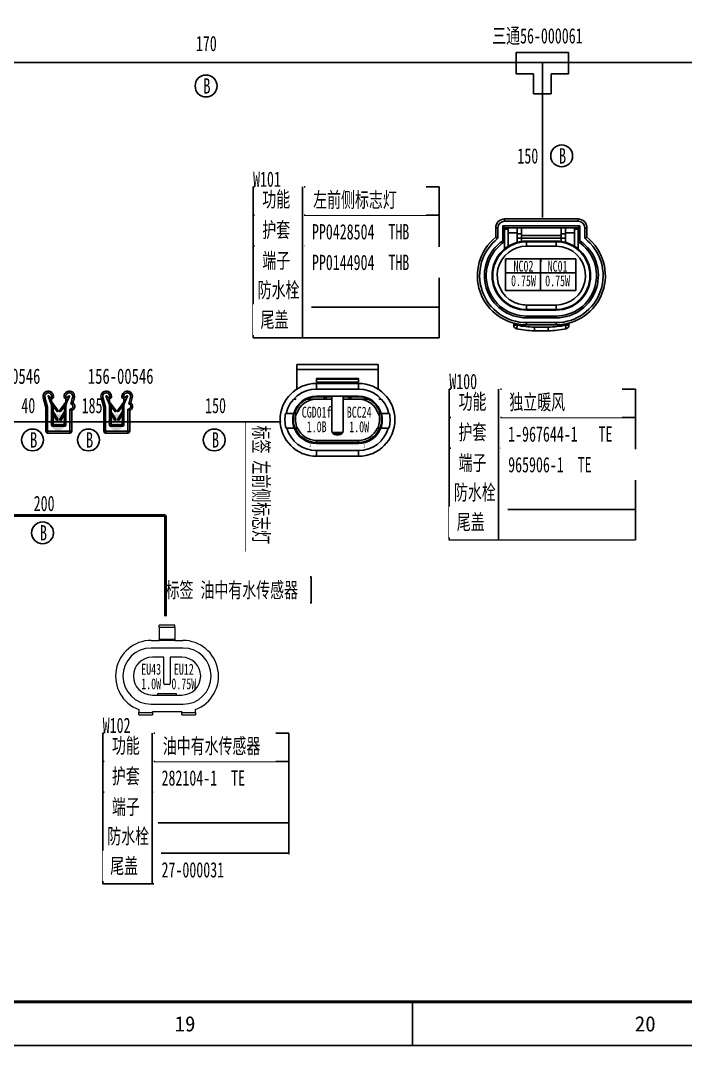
# Model space of a CAD drawing. Header units: millimetres. Extents: x 3853 to 7217, y 3585 to 4426.
# Drawn here: x 5760.7 to 5912.6, y 3584.9 to 3819.2 of the extents above; entities that cross this region are included whole.
import ezdxf

# ---------------------------------------------------------------- set-up
doc = ezdxf.new("R2010")
doc.units = ezdxf.units.MM
doc.layers.get('0').update_dxf_attribs({"lineweight": 25})
for name, color, linetype, lineweight in [('1轮廓实线层', 7, 'Continuous', 50), ('_0', 7, 'Continuous', 25), ('图框层', 7, 'Continuous', 25)]:
    doc.layers.add(name, color=color, linetype=linetype, lineweight=lineweight)
doc.layers.add('孔位', color=2, linetype='Continuous', plot=False)
doc.styles.get("Standard").update_dxf_attribs({"font": ''})
doc.styles.add('仿宋体', font='', dxfattribs={"width": 0.7, "height": 3.5})
doc.styles.add('仿宋体GB2312', font='', dxfattribs={"width": 0.67})
doc.styles.add('标准', font='', dxfattribs={"width": 0.667})
doc.styles.get('Standard').set_extended_font_data('SimSun')
doc.styles.get('仿宋体').set_extended_font_data('SimSun')
doc.styles.get('仿宋体GB2312').set_extended_font_data('SimSun')
doc.styles.get('标准').set_extended_font_data('SimSun')

# ---------------------------------------------------------------- blocks, each defined once
blk = doc.blocks.new('ZwmFrameMain_A0X4^_^分区图框^_^landscape')
at = {"color": 3}
blk.add_line((1972.38, 0), (1972.38, -10), dxfattribs=at)
at = {"lineweight": 50}
blk.add_line((3329, 0), (0, 0), dxfattribs=at)
at = {"layer": '图框层', "color": 1}
blk.add_line((3339, -10), (-25, -10), dxfattribs=at)
at = {"color": 3, "char_height": 3.5, "attachment_point": 1}
for s, insert in [('19', (1918.03, -3.29)), ('20', (2023.15, -3.29))]:
    blk.add_mtext_dynamic_manual_height_columns(s, width=5.7094, gutter_width=1, heights=[0], dxfattribs=dict(at, insert=insert))

msp = doc.modelspace()

# ---------------------------------------------------------------- hatches: boundary and pattern name
h = msp.add_hatch(color=0)
h.dxf.hatch_style = 1
edge = h.paths.add_edge_path()
edge.add_arc((5769.31, 3727.39), 1.84, 360, 720)
h = msp.add_hatch(color=0)
h.dxf.hatch_style = 1
edge = h.paths.add_edge_path()
edge.add_arc((5782.54, 3727.39), 1.84, 360, 720)

# ---------------------------------------------------------------- linework, layer by layer
at = {"color": 0, "linetype": 'Continuous'}
for p, q in [((5869.29, 3769.66), (5869.29, 3772.07)), ((5869.8, 3771.81), (5869.29, 3771.81)), ((5869.8, 3771.81), (5869.8, 3769.42)), ((5870.89, 3772.23), (5888.53, 3772.23)), ((5870.89, 3768.86), (5870.89, 3772.23)), ((5870.89, 3772.23), (5871.31, 3771.81)), ((5888.11, 3773.83), (5871.31, 3773.83)), ((5871.31, 3773.32), (5871.31, 3773.83)), ((5888.11, 3773.32), (5871.31, 3773.32)), ((5871.31, 3771.81), (5888.11, 3771.81)), ((5871.31, 3766.97), (5871.31, 3771.81)), ((5872.15, 3767.57), (5872.15, 3771.81)), ((5874.16, 3768.47), (5874.16, 3771.81)), ((5875.17, 3768.69), (5875.17, 3771.81)), ((5884.24, 3771.81), (5884.24, 3768.69)), ((5885.25, 3768.47), (5885.25, 3771.81)), ((5887.27, 3767.57), (5887.27, 3771.81)), ((5888.11, 3773.32), (5888.11, 3773.83)), ((5888.53, 3772.23), (5888.11, 3771.81)), ((5888.11, 3771.81), (5888.11, 3766.97)), ((5888.53, 3772.23), (5888.53, 3768.86)), ((5889.62, 3769.42), (5889.62, 3771.81)), ((5889.62, 3771.81), (5890.12, 3771.81)), ((5890.12, 3769.66), (5890.12, 3772.07)), ((5872.15, 3771.48), (5871.31, 3771.48)), ((5872.15, 3770.64), (5874.16, 3770.64)), ((5874.16, 3770.47), (5875.17, 3770.47)), ((5885.25, 3769.46), (5874.16, 3769.46)), ((5884.24, 3770.04), (5875.17, 3770.04)), ((5884.24, 3770.47), (5885.25, 3770.47)), ((5887.27, 3770.64), (5885.25, 3770.64)), ((5888.11, 3771.48), (5887.27, 3771.48)), ((5883.07, 3768.79), (5876.35, 3768.79)), ((5876.35, 3767.61), (5876.35, 3768.79)), ((5883.07, 3768.64), (5876.35, 3768.64)), ((5876.35, 3767.61), (5883.07, 3767.61)), ((5883.07, 3767.61), (5883.07, 3768.79)), ((5883.07, 3754.17), (5876.35, 3754.17)), ((5876.35, 3754.17), (5876.35, 3753)), ((5876.35, 3753.14), (5883.07, 3753.14)), ((5876.35, 3753), (5883.07, 3753)), ((5883.07, 3754.17), (5883.07, 3753)), ((5883.07, 3751.65), (5876.35, 3751.65)), ((5876.35, 3751.23), (5876.35, 3751.65)), ((5883.07, 3751.23), (5876.35, 3751.23)), ((5883.07, 3751.23), (5883.07, 3751.65)), ((5873.41, 3749.56), (5873.41, 3750.03)), ((5873.41, 3749.56), (5874.25, 3749.56)), ((5874.06, 3748.74), (5874.25, 3749.56)), ((5874.25, 3749.56), (5874.25, 3749.83)), ((5876.35, 3750.14), (5883.07, 3750.14)), ((5876.35, 3750.14), (5876.35, 3749.64)), ((5876.35, 3749.64), (5883.07, 3749.64)), ((5881.3, 3749.13), (5878.11, 3749.13)), ((5878.11, 3748.29), (5878.11, 3749.13)), ((5881.3, 3748.29), (5878.11, 3748.29)), ((5881.3, 3748.29), (5881.3, 3749.13)), ((5883.07, 3750.14), (5883.07, 3749.64)), ((5885.17, 3749.83), (5885.17, 3749.56)), ((5885.35, 3748.74), (5885.17, 3749.56)), ((5886.01, 3749.56), (5885.17, 3749.56)), ((5886.01, 3750.03), (5886.01, 3749.56))]:
    msp.add_line(p, q, dxfattribs=at)
for p, q in [((5871.55, 3764.71), (5879.55, 3764.71)), ((5871.55, 3764.71), (5879.55, 3764.71)), ((5871.55, 3764.71), (5871.55, 3757.51)), ((5871.55, 3757.51), (5871.55, 3764.71)), ((5871.55, 3764.71), (5879.55, 3764.71)), ((5879.55, 3764.71), (5879.55, 3757.51)), ((5879.55, 3757.51), (5879.55, 3764.71)), ((5879.55, 3764.71), (5887.55, 3764.71)), ((5879.55, 3764.71), (5887.55, 3764.71)), ((5879.55, 3764.71), (5879.55, 3757.51)), ((5879.55, 3757.51), (5879.55, 3764.71)), ((5879.55, 3764.71), (5887.55, 3764.71)), ((5887.55, 3764.71), (5887.55, 3757.51)), ((5887.55, 3757.51), (5887.55, 3764.71)), ((5871.55, 3761.51), (5879.55, 3761.51)), ((5879.55, 3761.51), (5887.55, 3761.51)), ((5871.55, 3757.51), (5879.55, 3757.51)), ((5871.55, 3757.51), (5879.55, 3757.51)), ((5879.55, 3757.51), (5887.55, 3757.51)), ((5879.55, 3757.51), (5887.55, 3757.51))]:
    msp.add_line(p, q)
at = {"color": 0}
for p, q in [((5765.93, 3733), (5766.32, 3733.11)), ((5766.53, 3730.77), (5765.93, 3733)), ((5766.32, 3733.11), (5766.93, 3730.82)), ((5767.78, 3731.56), (5767.03, 3733.32)), ((5767.15, 3733.42), (5767.69, 3732.97)), ((5767.26, 3732.79), (5767.27, 3732.79)), ((5767.27, 3732.79), (5769.41, 3729.94)), ((5767.85, 3732.87), (5767.85, 3732.02)), ((5767.97, 3732.87), (5767.85, 3732.87)), ((5767.89, 3733.31), (5767.89, 3732.88)), ((5767.89, 3733.31), (5768.29, 3733.31)), ((5768.05, 3732.87), (5767.97, 3732.87)), ((5768.29, 3733.11), (5768.29, 3733.31)), ((5771.72, 3732.79), (5769.57, 3729.94)), ((5771.09, 3733.31), (5770.69, 3733.31)), ((5770.69, 3733.31), (5770.69, 3733.11)), ((5770.93, 3732.87), (5771.01, 3732.87)), ((5771.01, 3732.87), (5771.13, 3732.87)), ((5771.09, 3733.31), (5771.09, 3732.88)), ((5771.13, 3732.87), (5771.13, 3732.02)), ((5771.2, 3731.56), (5771.95, 3733.32)), ((5771.83, 3733.42), (5771.29, 3732.97)), ((5771.73, 3732.79), (5771.72, 3732.79)), ((5772.26, 3731.61), (5772.66, 3733.11)), ((5773.05, 3733), (5772.66, 3733.11)), ((5772.72, 3731.78), (5773.05, 3733)), ((5779.16, 3733), (5779.55, 3733.11)), ((5779.76, 3730.77), (5779.16, 3733)), ((5779.55, 3733.11), (5780.16, 3730.82)), ((5781.01, 3731.56), (5780.26, 3733.32)), ((5780.38, 3733.42), (5780.92, 3732.97)), ((5780.49, 3732.79), (5780.5, 3732.79)), ((5780.5, 3732.79), (5782.64, 3729.94)), ((5781.08, 3732.87), (5781.08, 3732.02)), ((5781.2, 3732.87), (5781.08, 3732.87)), ((5781.12, 3733.31), (5781.12, 3732.88)), ((5781.12, 3733.31), (5781.52, 3733.31)), ((5781.28, 3732.87), (5781.2, 3732.87)), ((5781.52, 3733.11), (5781.52, 3733.31)), ((5784.94, 3732.79), (5782.8, 3729.94)), ((5784.32, 3733.31), (5783.92, 3733.31)), ((5783.92, 3733.31), (5783.92, 3733.11)), ((5784.16, 3732.87), (5784.24, 3732.87)), ((5784.24, 3732.87), (5784.36, 3732.87)), ((5784.32, 3733.31), (5784.32, 3732.88)), ((5784.36, 3732.87), (5784.36, 3732.02)), ((5784.43, 3731.56), (5785.18, 3733.32)), ((5785.06, 3733.42), (5784.52, 3732.97)), ((5784.95, 3732.79), (5784.94, 3732.79)), ((5785.49, 3731.61), (5785.89, 3733.11)), ((5786.28, 3733), (5785.89, 3733.11)), ((5785.95, 3731.78), (5786.28, 3733)), ((5766.53, 3730.77), (5766.93, 3730.82)), ((5766.53, 3730.77), (5766.53, 3725.31)), ((5766.93, 3725.31), (5766.93, 3730.82)), ((5767.76, 3731.61), (5769.16, 3729.74)), ((5767.84, 3731.47), (5767.86, 3731.47)), ((5767.85, 3731.43), (5767.85, 3731.2)), ((5767.85, 3731.2), (5767.85, 3726.75)), ((5767.87, 3731.3), (5767.87, 3730.46)), ((5767.87, 3730.25), (5767.87, 3730.46)), ((5767.87, 3730.46), (5768.19, 3730.46)), ((5767.87, 3730.25), (5767.87, 3728.23)), ((5767.87, 3730.25), (5768.19, 3730.25)), ((5768.19, 3730.46), (5768.19, 3731.03)), ((5768.19, 3730.25), (5768.19, 3730.46)), ((5768.19, 3730.25), (5768.19, 3728.23)), ((5769.34, 3727.95), (5768.33, 3729.57)), ((5769.41, 3729.94), (5769.16, 3729.74)), ((5769.57, 3729.94), (5769.83, 3729.74)), ((5769.65, 3727.95), (5770.66, 3729.57)), ((5771.22, 3731.61), (5769.83, 3729.74)), ((5770.79, 3730.46), (5770.79, 3731.03)), ((5770.79, 3730.46), (5771.11, 3730.46)), ((5770.79, 3730.25), (5770.79, 3730.46)), ((5770.79, 3730.25), (5770.79, 3728.23)), ((5770.79, 3730.25), (5771.11, 3730.25)), ((5771.11, 3731.3), (5771.11, 3730.46)), ((5771.11, 3730.25), (5771.11, 3730.46)), ((5771.11, 3730.25), (5771.11, 3728.23)), ((5771.13, 3731.47), (5771.15, 3731.47)), ((5771.13, 3731.43), (5771.13, 3731.2)), ((5771.13, 3726.75), (5771.13, 3731.2)), ((5772.05, 3730.37), (5772.34, 3730.46)), ((5772.05, 3730.37), (5772.05, 3725.31)), ((5772.05, 3730.37), (5772.45, 3730.08)), ((5772.26, 3731.61), (5772.72, 3731.78)), ((5772.26, 3731.61), (5772.49, 3731.45)), ((5772.34, 3730.46), (5772.45, 3730.08)), ((5772.45, 3730.08), (5772.45, 3725.31)), ((5772.49, 3731.45), (5772.72, 3731.78)), ((5779.76, 3730.77), (5780.16, 3730.82)), ((5779.76, 3730.77), (5779.76, 3725.31)), ((5780.16, 3725.31), (5780.16, 3730.82)), ((5780.99, 3731.61), (5782.38, 3729.74)), ((5781.07, 3731.47), (5781.09, 3731.47)), ((5781.08, 3731.43), (5781.08, 3731.2)), ((5781.08, 3731.2), (5781.08, 3726.75)), ((5781.1, 3731.3), (5781.1, 3730.46)), ((5781.1, 3730.25), (5781.1, 3730.46)), ((5781.1, 3730.46), (5781.42, 3730.46)), ((5781.1, 3730.25), (5781.1, 3728.23)), ((5781.1, 3730.25), (5781.42, 3730.25)), ((5781.42, 3730.46), (5781.42, 3731.03)), ((5781.42, 3730.25), (5781.42, 3730.46)), ((5781.42, 3730.25), (5781.42, 3728.23)), ((5782.56, 3727.95), (5781.55, 3729.57)), ((5782.64, 3729.94), (5782.38, 3729.74)), ((5782.8, 3729.94), (5783.06, 3729.74)), ((5782.88, 3727.95), (5783.89, 3729.57)), ((5784.45, 3731.61), (5783.06, 3729.74)), ((5784.02, 3730.46), (5784.02, 3731.03)), ((5784.02, 3730.46), (5784.34, 3730.46)), ((5784.02, 3730.25), (5784.02, 3730.46)), ((5784.02, 3730.25), (5784.02, 3728.23)), ((5784.02, 3730.25), (5784.34, 3730.25)), ((5784.34, 3731.3), (5784.34, 3730.46)), ((5784.34, 3730.25), (5784.34, 3730.46)), ((5784.34, 3730.25), (5784.34, 3728.23)), ((5784.35, 3731.47), (5784.38, 3731.47)), ((5784.36, 3731.43), (5784.36, 3731.2)), ((5784.36, 3726.75), (5784.36, 3731.2)), ((5785.28, 3730.37), (5785.56, 3730.46)), ((5785.28, 3730.37), (5785.28, 3725.31)), ((5785.28, 3730.37), (5785.68, 3730.08)), ((5785.49, 3731.61), (5785.95, 3731.78)), ((5785.49, 3731.61), (5785.72, 3731.45)), ((5785.56, 3730.46), (5785.68, 3730.08)), ((5785.68, 3730.08), (5785.68, 3725.31)), ((5785.72, 3731.45), (5785.95, 3731.78)), ((5767.87, 3728.03), (5767.87, 3728.23)), ((5767.87, 3728.23), (5768.19, 3728.23)), ((5768.19, 3728.03), (5767.87, 3728.03)), ((5767.87, 3727.23), (5767.87, 3728.03)), ((5769.06, 3727.78), (5768.19, 3729.18)), ((5768.19, 3728.03), (5768.19, 3728.23)), ((5768.19, 3728.03), (5768.19, 3727.23)), ((5769.34, 3727.95), (5769.06, 3727.78)), ((5769.65, 3727.95), (5769.92, 3727.78)), ((5769.92, 3727.78), (5770.79, 3729.18)), ((5770.79, 3728.03), (5770.79, 3728.23)), ((5770.79, 3728.23), (5771.11, 3728.23)), ((5771.11, 3728.03), (5770.79, 3728.03)), ((5770.79, 3728.03), (5770.79, 3727.23)), ((5771.11, 3728.03), (5771.11, 3728.23)), ((5771.11, 3727.23), (5771.11, 3728.03)), ((5781.1, 3728.03), (5781.1, 3728.23)), ((5781.1, 3728.23), (5781.42, 3728.23)), ((5781.42, 3728.03), (5781.1, 3728.03)), ((5781.1, 3727.23), (5781.1, 3728.03)), ((5782.29, 3727.78), (5781.42, 3729.18)), ((5781.42, 3728.03), (5781.42, 3728.23)), ((5781.42, 3728.03), (5781.42, 3727.23)), ((5782.56, 3727.95), (5782.29, 3727.78)), ((5782.88, 3727.95), (5783.15, 3727.78)), ((5783.15, 3727.78), (5784.02, 3729.18)), ((5784.02, 3728.03), (5784.02, 3728.23)), ((5784.02, 3728.23), (5784.34, 3728.23)), ((5784.34, 3728.03), (5784.02, 3728.03)), ((5784.02, 3728.03), (5784.02, 3727.23)), ((5784.34, 3728.03), (5784.34, 3728.23)), ((5784.34, 3727.23), (5784.34, 3728.03)), ((5766.93, 3725.31), (5766.53, 3725.31)), ((5766.93, 3724.91), (5766.93, 3725.31)), ((5766.93, 3725.31), (5772.05, 3725.31)), ((5766.93, 3724.91), (5772.05, 3724.91)), ((5770.85, 3726.47), (5768.13, 3726.47)), ((5770.31, 3726.75), (5768.67, 3726.75)), ((5772.05, 3724.91), (5772.05, 3725.31)), ((5772.05, 3725.31), (5772.45, 3725.31)), ((5780.16, 3725.31), (5779.76, 3725.31)), ((5780.16, 3724.91), (5780.16, 3725.31)), ((5780.16, 3725.31), (5785.28, 3725.31)), ((5780.16, 3724.91), (5785.28, 3724.91)), ((5784.08, 3726.47), (5781.36, 3726.47)), ((5783.54, 3726.75), (5781.9, 3726.75)), ((5785.28, 3724.91), (5785.28, 3725.31)), ((5785.28, 3725.31), (5785.68, 3725.31))]:
    msp.add_line(p, q, dxfattribs=at)
at = {"color": 0, "linetype": 'Continuous'}
for centre, radius, start, end in [((5871.31, 3771.81), 2.02, 90, 180), ((5871.31, 3771.81), 1.51, 90, 180), ((5888.11, 3771.81), 2.02, 0, 90), ((5888.11, 3771.81), 1.51, 0, 90), ((5876.35, 3760.89), 11.26, 128.8193, 270), ((5876.35, 3760.89), 10.75, 127.5444, 270), ((5847.42, 3723.98), 50.65, 63.7782, 64.4119), ((5883.07, 3760.89), 11.26, 270, 51.1807), ((5883.07, 3760.89), 10.75, 270, 52.4556), ((5912, 3723.98), 50.65, 115.5881, 116.2218), ((5876.35, 3760.89), 9.66, 124.4175, 270), ((5876.35, 3760.89), 9.24, 123.0557, 270), ((5876.35, 3760.89), 7.9, 90, 270), ((5876.35, 3760.89), 7.75, 90, 270), ((5876.35, 3760.89), 6.72, 90, 243.6998), ((5852.3, 3733.59), 39.87, 61.5304, 62.2148), ((5883.07, 3760.89), 9.66, 270, 55.5825), ((5883.07, 3760.89), 7.9, 270, 90), ((5883.07, 3760.89), 7.75, 270, 90), ((5883.07, 3760.89), 9.24, 270, 56.9443), ((5883.07, 3760.89), 6.72, 65.638, 90), ((5883.07, 3760.89), 6.72, 270, 65.6111), ((5907.11, 3733.59), 39.87, 117.7852, 118.4696), ((5876.35, 3760.89), 6.72, 243.7365, 270), ((5874.25, 3749.56), 0.84, 180, 257.3469), ((5878.11, 3766.77), 18.48, 257.3469, 270), ((5878.11, 3766.77), 17.64, 257.3469, 270), ((5881.3, 3766.77), 17.64, 270, 282.6531), ((5881.3, 3766.77), 18.48, 270, 282.6531), ((5885.17, 3749.56), 0.84, 282.6531, 0)]:
    msp.add_arc(centre, radius, start, end, dxfattribs=at)
at = {"color": 0}
for centre, radius, start, end in [((5767.09, 3733.31), 1.2, 0, 195), ((5771.89, 3733.31), 1.2, 345, 180), ((5780.32, 3733.31), 1.2, 0, 195), ((5785.12, 3733.31), 1.2, 345, 180), ((5767.09, 3733.31), 0.8, 0, 195), ((5767.1, 3733.35), 0.08, 50.558, 203), ((5767.97, 3733.31), 0.44, 230.558, 270), ((5768.05, 3733.11), 0.24, 270, 0), ((5770.93, 3733.11), 0.24, 180, 270), ((5771.01, 3733.31), 0.44, 270, 309.442), ((5771.89, 3733.31), 0.8, 345, 180), ((5771.88, 3733.35), 0.08, 337, 129.442), ((5780.32, 3733.31), 0.8, 0, 195), ((5780.33, 3733.35), 0.08, 50.558, 203), ((5781.2, 3733.31), 0.44, 230.558, 270), ((5781.28, 3733.11), 0.24, 270, 0), ((5784.16, 3733.11), 0.24, 180, 270), ((5784.24, 3733.31), 0.44, 270, 309.442), ((5785.12, 3733.31), 0.8, 345, 180), ((5785.11, 3733.35), 0.08, 337, 129.442), ((5767.39, 3731.3), 0.48, 0, 36.8699), ((5766.93, 3731.2), 0.92, 0, 23), ((5769.07, 3730.03), 0.88, 180, 211.9779), ((5769.91, 3730.03), 0.88, 328.0221, 360), ((5771.59, 3731.3), 0.48, 143.1304, 180), ((5772.05, 3731.2), 0.92, 157, 180), ((5772.17, 3730.99), 0.56, 286.9578, 54.9529), ((5772.17, 3730.99), 0.96, 286.9577, 54.9529), ((5780.62, 3731.3), 0.48, 0, 36.8699), ((5780.16, 3731.2), 0.92, 0, 23), ((5782.3, 3730.03), 0.88, 180, 211.9779), ((5783.14, 3730.03), 0.88, 328.0221, 360), ((5784.82, 3731.3), 0.48, 143.1304, 180), ((5785.28, 3731.2), 0.92, 157, 180), ((5785.4, 3730.99), 0.56, 286.9578, 54.9529), ((5785.4, 3730.99), 0.96, 286.9577, 54.9529), ((5768.67, 3727.23), 0.8, 180, 251.8051), ((5768.67, 3727.23), 0.48, 180, 270), ((5770.31, 3727.23), 0.48, 270, 0), ((5770.31, 3727.23), 0.8, 288.1949, 0), ((5781.9, 3727.23), 0.8, 180, 251.8051), ((5781.9, 3727.23), 0.48, 180, 270), ((5783.54, 3727.23), 0.48, 270, 0), ((5783.54, 3727.23), 0.8, 288.1949, 0), ((5766.93, 3725.31), 0.4, 180, 270), ((5768.13, 3726.75), 0.28, 180, 270), ((5770.85, 3726.75), 0.28, 270, 0), ((5772.05, 3725.31), 0.4, 270, 0), ((5780.16, 3725.31), 0.4, 180, 270), ((5781.36, 3726.75), 0.28, 180, 270), ((5784.08, 3726.75), 0.28, 270, 0), ((5785.28, 3725.31), 0.4, 270, 0)]:
    msp.add_arc(centre, radius, start, end, dxfattribs=at)
at = {"color": 0, "linetype": 'Continuous'}
for points, start_tangent, end_tangent in [([(5869.34, 3772.23), (5869.34, 3772.22), (5869.32, 3772.19), (5869.31, 3772.16), (5869.3, 3772.13), (5869.3, 3772.11), (5869.29, 3772.08), (5869.29, 3772.07)], (-0.465817, -0.884881), (0, -1)), ([(5890.12, 3772.07), (5890.12, 3772.08), (5890.12, 3772.11), (5890.12, 3772.13), (5890.11, 3772.16), (5890.1, 3772.19), (5890.08, 3772.22), (5890.08, 3772.23)], (0, 1), (-0.465817, 0.884881))]:
    msp.add_spline(points, degree=3, dxfattribs=dict(at, start_tangent=start_tangent, end_tangent=end_tangent))
at = {"layer": '1轮廓实线层'}
msp.add_line((5734.02, 3706.03), (5793.88, 3706.03), dxfattribs=at)
at = {"layer": '_0', "color": 0, "linetype": 'ByBlock', "lineweight": -3}
for p, q in [((6170.97, 3809.56), (5520.84, 3809.56)), ((5877.95, 3807.02), (5877.95, 3802.44)), ((5881.93, 3807.02), (5881.93, 3802.44)), ((5881.93, 3802.44), (5877.95, 3802.44)), ((5856.38, 3781.18), (5813.86, 3781.18)), ((5813.85, 3767.68), (5856.38, 3767.68)), ((5813.86, 3760.68), (5856.38, 3760.68)), ((5813.86, 3760.68), (5856.38, 3760.68)), ((5813.86, 3753.68), (5856.38, 3753.69)), ((5823.87, 3734.82), (5823.87, 3740.61)), ((5823.87, 3740.61), (5842.43, 3740.61)), ((5823.87, 3739.45), (5842.43, 3739.45)), ((5842.43, 3740.61), (5842.43, 3734.82)), ((5828.35, 3736.57), (5828.35, 3737.34)), ((5837.95, 3737.34), (5828.35, 3737.34)), ((5837.95, 3737.21), (5828.35, 3737.21)), ((5837.95, 3736.57), (5828.35, 3736.57)), ((5837.95, 3736.57), (5837.95, 3737.34)), ((5828.35, 3734.97), (5828.35, 3736.25)), ((5837.95, 3736.25), (5828.35, 3736.25)), ((5837.95, 3734.97), (5828.35, 3734.97)), ((5837.95, 3734.97), (5837.95, 3736.25)), ((5901.2, 3734.95), (5858.68, 3734.95)), ((5826.16, 3732.67), (5831.87, 3732.67)), ((5826.59, 3732.89), (5826.59, 3732.67)), ((5828.35, 3733.34), (5828.35, 3733.19)), ((5837.95, 3733.34), (5828.35, 3733.34)), ((5830.11, 3733.19), (5828.35, 3733.19)), ((5830.11, 3732.67), (5830.11, 3733.19)), ((5830.59, 3733.13), (5830.11, 3733.13)), ((5830.59, 3732.67), (5830.59, 3733.15)), ((5831.87, 3733.15), (5830.59, 3733.15)), ((5831.55, 3733.15), (5831.55, 3733.34)), ((5831.87, 3725.47), (5831.87, 3733.34)), ((5834.43, 3725.47), (5834.43, 3733.34)), ((5835.71, 3733.15), (5834.43, 3733.15)), ((5834.43, 3732.67), (5840.13, 3732.67)), ((5834.75, 3733.15), (5834.75, 3733.34)), ((5835.71, 3733.15), (5835.71, 3732.67)), ((5836.19, 3733.13), (5835.71, 3733.13)), ((5837.95, 3733.19), (5836.19, 3733.19)), ((5836.19, 3732.67), (5836.19, 3733.19)), ((5837.95, 3733.34), (5837.95, 3733.19)), ((5839.71, 3732.67), (5839.71, 3732.89)), ((5823.52, 3729.87), (5823.29, 3729.87)), ((5843, 3729.87), (5842.78, 3729.87)), ((5823.85, 3729.39), (5821.29, 3729.39)), ((5842.44, 3729.39), (5845, 3729.39)), ((5821.41, 3726.03), (5824.03, 3726.03)), ((5823.55, 3725.95), (5823.31, 3725.95)), ((5823.68, 3725.63), (5823.69, 3725.63)), ((5834.33, 3725.05), (5831.96, 3725.05)), ((5842.26, 3726.03), (5844.89, 3726.03)), ((5842.61, 3725.63), (5842.6, 3725.63)), ((5842.74, 3725.95), (5842.98, 3725.95)), ((5828.35, 3723.23), (5837.95, 3723.23)), ((5828.35, 3723.23), (5828.35, 3722.75)), ((5828.35, 3722.75), (5837.95, 3722.75)), ((5828.35, 3722.73), (5837.95, 3722.73)), ((5828.35, 3722.52), (5828.35, 3722.73)), ((5828.35, 3722.52), (5837.95, 3722.52)), ((5832.22, 3724.73), (5834.08, 3724.73)), ((5833.47, 3724.51), (5832.83, 3724.51)), ((5837.95, 3723.23), (5837.95, 3722.75)), ((5837.95, 3722.52), (5837.95, 3722.73)), ((5828.35, 3720.89), (5837.95, 3720.89)), ((5828.35, 3720.89), (5828.35, 3719.61)), ((5837.95, 3720.89), (5837.95, 3719.61)), ((5858.67, 3721.45), (5901.2, 3721.45)), ((5828.35, 3719.61), (5837.95, 3719.61)), ((5858.68, 3714.45), (5901.2, 3714.45)), ((5858.68, 3714.45), (5901.2, 3714.45)), ((5858.68, 3707.45), (5901.2, 3707.46)), ((5858.68, 3700.46), (5901.2, 3700.47)), ((5822.04, 3656.35), (5779.52, 3656.35)), ((5779.51, 3642.85), (5822.04, 3642.85)), ((5779.52, 3635.85), (5822.04, 3635.85)), ((5779.52, 3635.85), (5822.04, 3635.85)), ((5779.52, 3628.85), (5822.04, 3628.86))]:
    msp.add_line(p, q, dxfattribs=at)
at = {"layer": '_0', "lineweight": -3}
msp.add_line((5879.94, 3774.14), (5879.94, 3809.56), dxfattribs=at)
at = {"layer": '_0', "color": 0}
for p, q in [((5813.86, 3774.68), (5856.38, 3774.67)), ((5858.68, 3728.45), (5901.2, 3728.44)), ((5779.52, 3649.85), (5822.04, 3649.84))]:
    msp.add_line(p, q, dxfattribs=at)
at = {"layer": '_0', "color": 0, "lineweight": 5}
for p, q in [((5792.42, 3680.57), (5792.42, 3680.98)), ((5796.02, 3680.98), (5792.42, 3680.98)), ((5792.42, 3680.57), (5792.42, 3677.75)), ((5792.42, 3680.57), (5796.02, 3680.57)), ((5796.02, 3680.57), (5796.02, 3680.98)), ((5796.02, 3680.57), (5796.02, 3677.75)), ((5797.88, 3675.77), (5790.56, 3675.77)), ((5790.62, 3677.51), (5792.42, 3677.51)), ((5792.42, 3677.51), (5792.42, 3677.75)), ((5796.02, 3677.75), (5792.42, 3677.75)), ((5796.02, 3677.51), (5792.42, 3677.51)), ((5796.02, 3677.75), (5796.02, 3677.51)), ((5796.02, 3677.51), (5797.82, 3677.51)), ((5793.5, 3673.67), (5790.86, 3673.67)), ((5793.5, 3667.67), (5793.5, 3673.67)), ((5794.94, 3673.67), (5794.94, 3667.67)), ((5797.58, 3673.67), (5794.94, 3673.67)), ((5794.7, 3667.43), (5793.74, 3667.43)), ((5790.86, 3665.03), (5797.58, 3665.03)), ((5792.12, 3665.03), (5792.12, 3665.39)), ((5792.12, 3665.39), (5796.32, 3665.39)), ((5796.32, 3665.39), (5796.32, 3665.03)), ((5787.74, 3661.71), (5787.74, 3661.07)), ((5790.56, 3662.93), (5797.88, 3662.93)), ((5800.7, 3661.07), (5800.7, 3661.71)), ((5787.74, 3660.53), (5787.74, 3661.07)), ((5787.74, 3661.07), (5790.86, 3661.07)), ((5787.74, 3660.53), (5790.86, 3660.53)), ((5790.86, 3661.07), (5790.86, 3661.19)), ((5797.58, 3661.19), (5790.86, 3661.19)), ((5790.86, 3661.07), (5790.86, 3660.53)), ((5797.58, 3661.19), (5797.58, 3661.07)), ((5797.58, 3661.07), (5800.7, 3661.07)), ((5797.58, 3660.53), (5797.58, 3661.07)), ((5797.58, 3660.53), (5800.7, 3660.53)), ((5800.7, 3661.07), (5800.7, 3660.53))]:
    msp.add_line(p, q, dxfattribs=at)
at = {"layer": '_0', "color": 0, "linetype": 'ByBlock', "lineweight": -3}
msp.add_lwpolyline([(5877.95, 3807.02), (5873.94, 3807.02), (5873.94, 3811.85), (5885.94, 3811.85), (5885.94, 3807.02), (5881.93, 3807.02)], dxfattribs=at)
at = {"layer": '_0', "color": 0, "lineweight": -3}
for points in [[(5818.16, 3727.45), (5818.16, 3697.86), (5812.24, 3697.86), (5812.24, 3727.45)], [(5793.88, 3692.02), (5827.14, 3692.02), (5827.14, 3686.09), (5793.88, 3686.09)]]:
    msp.add_lwpolyline(points, close=True, dxfattribs=at)
at = {"layer": '_0', "linetype": 'ByBlock', "lineweight": -3}
msp.add_circle((5803.13, 3804.23), 2.5, dxfattribs=at)
at = {"layer": '_0', "color": 0, "linetype": 'ByBlock', "lineweight": -3}
for centre in [(5884.36, 3788.25), (5765.79, 3702.1)]:
    msp.add_circle(centre, 2.5, dxfattribs=at)
at = {"layer": '_0', "color": 0}
for centre in [(5763.49, 3723.33), (5776.26, 3723.33), (5805, 3723.33)]:
    msp.add_circle(centre, 2.5, dxfattribs=at)
at = {"layer": '_0', "color": 0, "linetype": 'ByBlock', "lineweight": -3}
for centre, radius, start, end in [((5828.35, 3727.93), 8.32, 90, 270), ((5828.35, 3727.93), 7.04, 90, 168.064), ((5837.95, 3727.93), 8.32, 270, 90), ((5837.95, 3727.93), 7.04, 11.936, 90), ((5828.35, 3727.93), 5.41, 90, 164.389), ((5828.35, 3727.95), 5.2, 114.8116, 163.9234), ((5828.35, 3727.95), 4.72, 90, 162.2367), ((5828.35, 3727.93), 5.2, 109.7832, 114.3881), ((5828.35, 3727.93), 5.26, 90, 109.5462), ((5837.95, 3727.93), 5.41, 15.611, 90), ((5837.95, 3727.93), 5.26, 70.4538, 90), ((5837.95, 3727.95), 4.72, 17.7633, 90), ((5837.95, 3727.93), 5.2, 65.6119, 70.2168), ((5837.95, 3727.95), 5.2, 16.0766, 65.1884), ((5828.35, 3727.95), 7.2, 168.463, 195.466), ((5828.35, 3727.95), 5.44, 164.6505, 200.6673), ((5828.35, 3727.95), 5.27, 164.1531, 201.3516), ((5828.35, 3727.95), 4.8, 162.5485, 203.5697), ((5837.95, 3727.95), 4.8, 336.4303, 17.4515), ((5837.95, 3727.95), 5.27, 338.6484, 15.8469), ((5837.95, 3727.95), 5.44, 339.3327, 15.3495), ((5837.95, 3727.95), 7.2, 344.534, 11.537), ((5828.35, 3727.93), 7.04, 195.6913, 270), ((5828.35, 3727.93), 5.41, 200.604, 270), ((5828.35, 3727.95), 5.2, 201.6682, 270), ((5828.35, 3727.93), 5.2, 206.3004, 270), ((5828.35, 3727.95), 4.72, 204.0027, 270), ((5832.83, 3725.47), 0.96, 180, 270), ((5833.47, 3725.47), 0.96, 270, 0), ((5837.95, 3727.93), 7.04, 270, 344.3087), ((5837.95, 3727.93), 5.41, 270, 339.396), ((5837.95, 3727.95), 5.2, 270, 338.3318), ((5837.95, 3727.95), 4.72, 270, 335.9973), ((5837.95, 3727.93), 5.2, 270, 333.6996)]:
    msp.add_arc(centre, radius, start, end, dxfattribs=at)
at = {"layer": '_0', "color": 0, "lineweight": 5}
for centre, radius, start, end in [((5790.62, 3669.35), 8.16, 90, 249.3327), ((5790.56, 3669.35), 6.42, 90, 270), ((5797.82, 3669.35), 8.16, 290.6673, 90), ((5797.88, 3669.35), 6.42, 270, 90), ((5790.86, 3669.35), 4.32, 90, 270), ((5797.58, 3669.35), 4.32, 270, 90), ((5793.74, 3667.67), 0.24, 180, 270), ((5794.7, 3667.67), 0.24, 270, 360)]:
    msp.add_arc(centre, radius, start, end, dxfattribs=at)
at = {"layer": '_0', "color": 0, "linetype": 'ByBlock', "lineweight": -3}
for centre, start_param, end_param in [((5828.35, 3736.29), 0.988408, 1.03597), ((5837.95, 3736.29), 2.105623, 2.153184)]:
    msp.add_ellipse(centre, major_axis=(-9.15, 0), ratio=0.473014, start_param=start_param, end_param=end_param, dxfattribs=at)

# ---------------------------------------------------------------- texts
at = {"layer": '_0', "linetype": 'ByBlock', "lineweight": -3, "insert": (5800.81, 3815.7), "char_height": 3.5, "width": 7.6645, "attachment_point": 1, "style": '标准'}
msp.add_mtext('170', dxfattribs=at)
at = {"layer": '_0', "linetype": 'ByBlock', "lineweight": -3, "insert": (5802.48, 3805.99), "char_height": 3.5, "attachment_point": 1, "style": '标准'}
msp.add_mtext('{\\W0.7;B}', dxfattribs=at)
at = {"layer": '_0', "color": 0, "linetype": 'ByBlock', "lineweight": -3, "attachment_point": 1, "style": '标准'}
for s, insert, char_height, width in [('150', (5874.24, 3790), 3.5, 15.1586), ('40', (5760.94, 3732.95), 3.5, 7.0104), ('185', (5774.71, 3732.95), 3.5, 7.0104), ('150', (5802.92, 3732.95), 3.5, 7.0104), ('1', (5826.68, 3722.52), 0.8, 0.022), ('2', (5839.06, 3722.39), 0.8, 0.022), ('200', (5763.76, 3710.57), 3.5, 6.1481)]:
    msp.add_mtext(s, dxfattribs=dict(at, insert=insert, char_height=char_height, width=width))
at = {"layer": '_0', "color": 0, "linetype": 'ByBlock', "lineweight": -3, "char_height": 3.5, "attachment_point": 1, "style": '标准'}
for insert in [(5883.71, 3790.01), (5765.14, 3703.86)]:
    msp.add_mtext('{\\W0.7;B}', dxfattribs=dict(at, insert=insert))
at = {"layer": '_0', "color": 0, "attachment_point": 1}
for s, insert, char_height, width, style in [('\\pxsm0.8,qc,t0.3872;{\\fFangSong_GB2312|b0|i0|c134|p2;NC02\\P0.75W}', (5872.62, 3764.31), 2.5, 6.0174, '标准'), ('\\pxsm0.8,qc,t0.3872;{\\fFangSong_GB2312|b0|i0|c134|p2;NC01\\P0.75W}', (5880.41, 3764.29), 2.5, 6.0174, '标准'), ('\\pxsm0.8,qc,t0.3872;{\\fFangSong_GB2312|b0|i0|c134|p2;CGD01f\\P1.0B}', (5825.38, 3730.93), 2.5, 6.0174, '标准'), ('\\pxsm0.8,qc,t0.3872;{\\fFangSong_GB2312|b0|i0|c134|p2;BCC24\\P1.0W}', (5835.09, 3730.93), 2.5, 6.0174, '标准'), ('{\\W0.7;B}', (5762.92, 3725.09), 3.5, 147.8467, '仿宋体GB2312'), ('{\\W0.7;B}', (5775.69, 3725.09), 3.5, 147.8467, '仿宋体GB2312'), ('{\\W0.7;B}', (5804.44, 3725.09), 3.5, 147.8467, '仿宋体GB2312'), ('\\pxsm0.8,qc,t0.3872;{\\fFangSong_GB2312|b0|i0|c134|p2;EU43\\P1.0W}', (5787.58, 3672.18), 2.5, 6.0174, '标准'), ('\\pxsm0.8,qc,t0.3872;{\\fFangSong_GB2312|b0|i0|c134|p2;EU12\\P0.75W}', (5795.04, 3672.18), 2.5, 6.0174, '标准')]:
    msp.add_mtext(s, dxfattribs=dict(at, insert=insert, char_height=char_height, width=width, style=style))
at = {"layer": '图框层', "color": 0, "char_height": 3.5, "width": 10.611, "attachment_point": 1, "style": '仿宋体'}
for insert in [(5750.28, 3739.66), (5776.13, 3739.66)]:
    msp.add_mtext('{\\fSimSun|b0|i0|c134|p2;156-00546}', dxfattribs=dict(at, insert=insert))
at = {"layer": '孔位', "width": 0.6}
for s, p in [('2', (5871.55, 3763.91)), ('1', (5879.69, 3763.98))]:
    msp.add_text(s, height=0.6, dxfattribs=at).set_placement(p)

# ---------------------------------------------------------------- next in the draw order: texts
at = {"layer": '_0', "color": 0, "char_height": 3.5, "attachment_point": 1, "style": '标准', "bg_fill": 2}
for s, insert, width in [('{\\fFangSong_GB2312|b0|i0|c134|p2;左前侧标志灯}', (5827.58, 3779.98), 24.0033), ('{\\fFangSong_GB2312|b0|i0|c134|p2;独立暖风}', (5872.4, 3733.75), 24.0033), ('{\\fFangSong_GB2312|b0|i0|c134|p2;标签 油中有水传感器}', (5793.88, 3690.78), 31.2295), ('{\\fFangSong_GB2312|b0|i0|c134|p2;油中有水传感器}', (5793.24, 3655.15), 24.0033)]:
    msp.add_mtext(s, dxfattribs=dict(at, insert=insert, width=width))
at = {"layer": '_0', "color": 0, "insert": (5817.46, 3726.6), "char_height": 3.5, "width": 30.2984, "attachment_point": 1, "rotation": 270, "style": '标准', "bg_fill": 2}
msp.add_mtext('{\\fFangSong_GB2312|b0|i0|c134|p2;标签 左前侧标志灯}', dxfattribs=at)

# ---------------------------------------------------------------- next in the draw order: linework, layer by layer
at = {"layer": '1轮廓实线层'}
msp.add_line((5793.88, 3706.03), (5793.88, 3683.07), dxfattribs=at)
at = {"layer": '_0', "lineweight": -3}
msp.add_line((5734.02, 3727.45), (5820.29, 3727.45), dxfattribs=at)

# ---------------------------------------------------------------- next in the draw order: texts
at = {"layer": '_0', "color": 0, "char_height": 3.5, "attachment_point": 1, "style": '标准', "bg_fill": 2}
for s, insert, width in [('{\\fFangSong_GB2312|b0|i0|c134|p2;PP0428504  THB}', (5827.31, 3772.66), 29.0707), ('{\\fFangSong_GB2312|b0|i0|c134|p2;1-967644-1   TE}', (5872.13, 3726.43), 35.8921), ('{\\fFangSong_GB2312|b0|i0|c134|p2;282104-1  TE}', (5792.96, 3647.83), 29.0707)]:
    msp.add_mtext(s, dxfattribs=dict(at, insert=insert, width=width))

# ---------------------------------------------------------------- next in the draw order: linework, layer by layer
at = {"layer": '_0', "lineweight": -3}
for p, q in [((5856.38, 3781.18), (5856.38, 3746.7)), ((5901.2, 3734.95), (5901.2, 3700.47)), ((5822.04, 3656.35), (5822.04, 3621.87))]:
    msp.add_line(p, q, dxfattribs=at)

# ---------------------------------------------------------------- next in the draw order: texts
at = {"layer": '_0', "color": 0, "char_height": 3.5, "width": 7.8037, "attachment_point": 1, "style": '标准', "bg_fill": 2}
for insert in [(5815.97, 3780.09), (5860.79, 3733.86), (5781.62, 3655.26)]:
    msp.add_mtext('{\\fFangSong_GB2312|b0|i0|c134|p2;功能}', dxfattribs=dict(at, insert=insert))

# ---------------------------------------------------------------- next in the draw order: texts
at = {"layer": '_0', "color": 0, "linetype": 'ByBlock', "lineweight": -3, "char_height": 3.5, "width": 15.1586, "attachment_point": 1, "style": '标准'}
for s, insert in [('W101', (5813.86, 3784.68)), ('W100', (5858.68, 3738.45)), ('W102', (5779.52, 3659.85))]:
    msp.add_mtext(s, dxfattribs=dict(at, insert=insert))
at = {"layer": '_0', "color": 0, "char_height": 3.5, "width": 7.8037, "attachment_point": 1, "style": '标准', "bg_fill": 2}
for insert in [(5815.97, 3773.1), (5860.79, 3726.87), (5781.62, 3648.26)]:
    msp.add_mtext('{\\fFangSong_GB2312|b0|i0|c134|p2;护套}', dxfattribs=dict(at, insert=insert))

# ---------------------------------------------------------------- next in the draw order: linework, layer by layer
at = {"layer": '_0', "color": 0, "lineweight": -3}
for p, q in [((5813.86, 3781.18), (5813.86, 3774.68)), ((5858.68, 3734.95), (5858.68, 3728.45)), ((5779.52, 3656.35), (5779.52, 3649.85))]:
    msp.add_line(p, q, dxfattribs=at)

# ---------------------------------------------------------------- next in the draw order: texts
at = {"layer": '_0', "color": 0, "char_height": 3.5, "width": 7.8037, "attachment_point": 1, "style": '标准', "bg_fill": 2}
for insert in [(5815.97, 3766.1), (5860.79, 3719.87), (5781.63, 3641.26)]:
    msp.add_mtext('{\\fFangSong_GB2312|b0|i0|c134|p2;端子}', dxfattribs=dict(at, insert=insert))

# ---------------------------------------------------------------- next in the draw order: linework, layer by layer
at = {"layer": '_0', "color": 0, "lineweight": -3}
for p, q in [((5813.86, 3774.68), (5813.86, 3767.68)), ((5858.68, 3728.45), (5858.68, 3721.45)), ((5779.52, 3649.85), (5779.52, 3642.85))]:
    msp.add_line(p, q, dxfattribs=at)

# ---------------------------------------------------------------- next in the draw order: texts
at = {"layer": '_0', "color": 0, "char_height": 3.5, "width": 9.8578, "attachment_point": 1, "style": '标准', "bg_fill": 2}
for insert in [(5814.92, 3759.36), (5859.74, 3713.13), (5780.57, 3634.53)]:
    msp.add_mtext('{\\fFangSong_GB2312|b0|i0|c134|p2;防水栓}', dxfattribs=dict(at, insert=insert))

# ---------------------------------------------------------------- next in the draw order: linework, layer by layer
at = {"layer": '_0', "color": 0, "lineweight": -3}
for p, q in [((5813.86, 3767.68), (5813.86, 3760.68)), ((5813.86, 3760.68), (5813.86, 3753.68)), ((5813.86, 3753.68), (5813.86, 3746.69)), ((5858.68, 3721.45), (5858.68, 3714.45)), ((5858.68, 3714.45), (5858.68, 3707.45)), ((5858.68, 3707.45), (5858.68, 3700.46)), ((5779.52, 3642.85), (5779.52, 3635.85)), ((5779.52, 3635.85), (5779.52, 3628.85)), ((5779.52, 3628.85), (5779.52, 3621.86))]:
    msp.add_line(p, q, dxfattribs=at)

# ---------------------------------------------------------------- next in the draw order: texts
at = {"layer": '_0', "color": 0, "char_height": 3.5, "attachment_point": 1, "style": '标准', "bg_fill": 2}
for s, insert, width in [('{\\fFangSong_GB2312|b0|i0|c134|p2;PP0144904  THB}', (5827.31, 3765.66), 29.0687), ('{\\fFangSong_GB2312|b0|i0|c134|p2;965906-1  TE}', (5872.13, 3719.43), 35.8921)]:
    msp.add_mtext(s, dxfattribs=dict(at, insert=insert, width=width))

# ---------------------------------------------------------------- next in the draw order: texts
at = {"layer": '_0', "color": 0, "char_height": 3.5, "width": 9.8578, "attachment_point": 1, "style": '标准', "bg_fill": 2}
for insert in [(5815.58, 3752.57), (5860.4, 3706.34), (5781.23, 3627.74)]:
    msp.add_mtext('{\\fFangSong_GB2312|b0|i0|c134|p2;尾盖}', dxfattribs=dict(at, insert=insert))

# ---------------------------------------------------------------- next in the draw order: linework, layer by layer
at = {"layer": '_0', "lineweight": -3}
for p, q in [((5825.14, 3746.69), (5825.14, 3781.18)), ((5813.86, 3746.69), (5856.38, 3746.7)), ((5869.96, 3700.46), (5869.96, 3734.95)), ((5790.8, 3621.86), (5790.8, 3656.35)), ((5779.52, 3621.86), (5822.04, 3621.87))]:
    msp.add_line(p, q, dxfattribs=at)

# ---------------------------------------------------------------- next in the draw order: block references
at = {"layer": '图框层'}
msp.add_blockref('ZwmFrameMain_A0X4^_^分区图框^_^landscape', (3877.91, 3594.93), dxfattribs=at)

# ---------------------------------------------------------------- next in the draw order: texts
at = {"layer": '_0', "color": 0, "char_height": 3.5, "attachment_point": 1, "style": '标准', "bg_fill": 2}
for s, insert, width in [('\\pxqc;{\\fFangSong_GB2312|b0|i0|c134|p2;三通56-000061}', (5868.54, 3817.45), 20.5328), ('{\\fFangSong_GB2312|b0|i0|c134|p2;27-000031}', (5792.96, 3626.84), 29.0707)]:
    msp.add_mtext(s, dxfattribs=dict(at, insert=insert, width=width))

doc.saveas('drawing.dxf')
